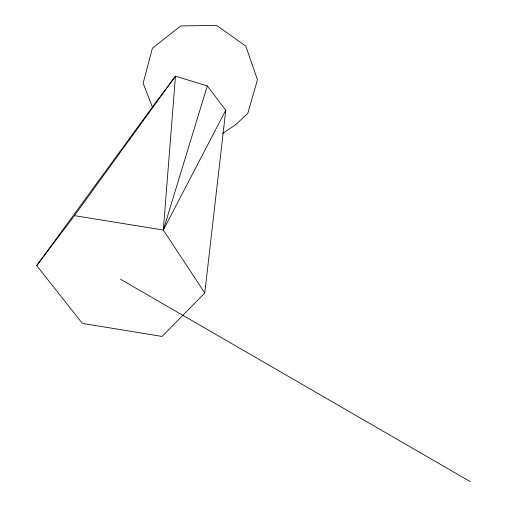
<?xml version="1.0" encoding="UTF-8"?>
<svg xmlns="http://www.w3.org/2000/svg" width="507" height="507" viewBox="0 0 507 507"><rect width="100%" height="100%" fill="white"/><g stroke="black" fill="none" stroke-linecap="round" stroke-linejoin="round"><path stroke-width="0.76" d="M204.765 293.002L163.324 230.045L175.466 76.164L207.287 85.911L225.761 110.241L204.765 293.002L162.075 336.445L82.381 323.403L36.694 265.636L156.809 101.001L175.466 76.164L74.447 215.652L36.694 265.636M74.447 215.652L163.324 230.045L207.287 85.911M163.324 230.045L225.761 110.241M222.579 133.531L235.812 124.589L247.803 113.346L257.461 79.732L245.8 46.137L216.565 25.35L180.676 25.971L152.404 48.222L143.145 83.205L152.525 107.345M120.622 279.3L470.306 481.65"/></g></svg>
